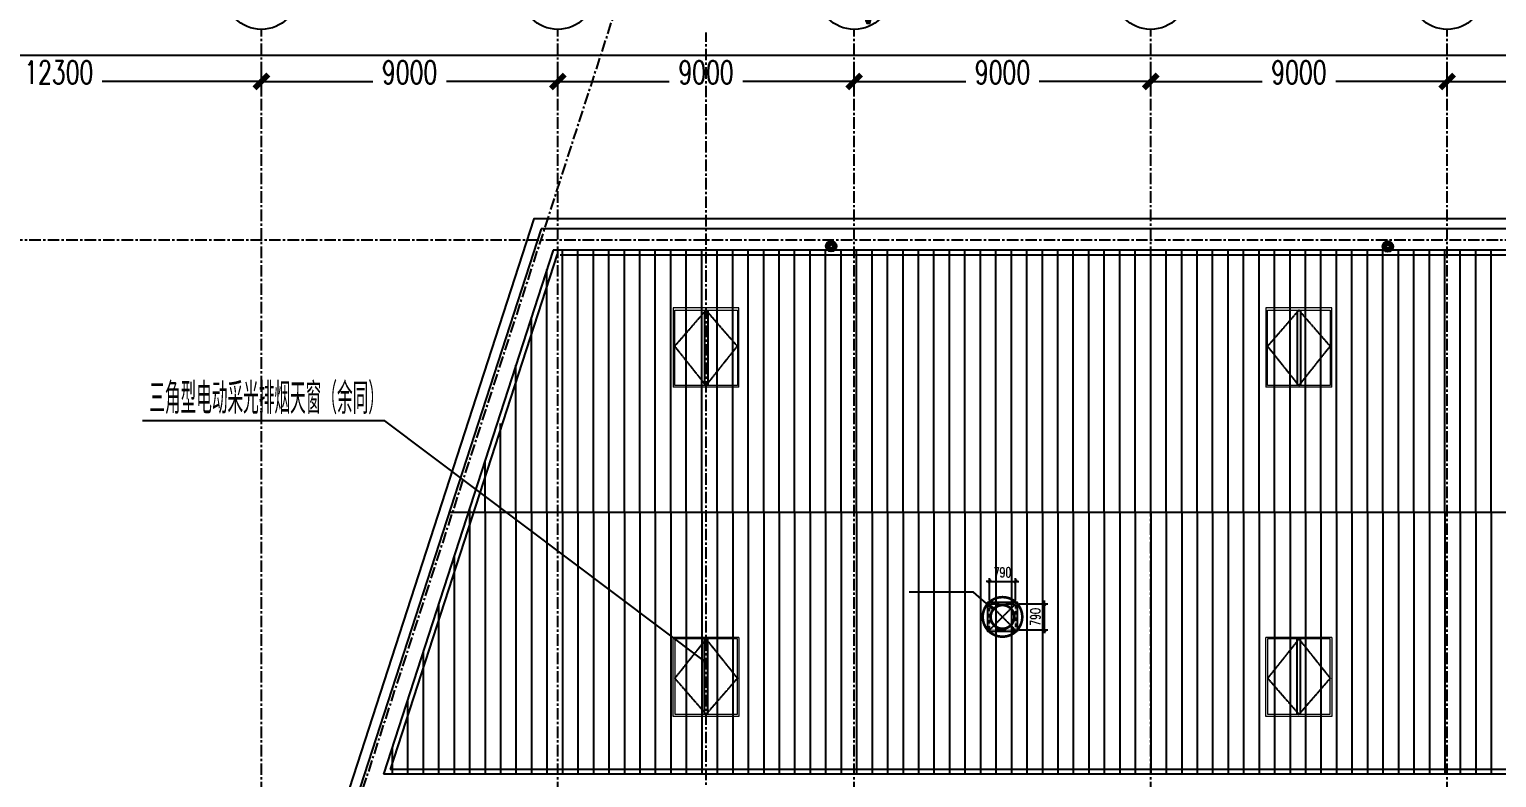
# Model space of a CAD drawing. Extents: x -599358 to 2865263, y -1062760 to 486533.
# Drawn here: x 1019328 to 1063875, y -854989 to -832288 of the extents above; entities that cross this region are included whole.
import ezdxf
from ezdxf.enums import TextEntityAlignment as Align

# ---------------------------------------------------------------- set-up
doc = ezdxf.new("R2010")
doc.units = 0
for name, pattern in [('CENTER', [2, 1.25, -0.25, 0.25, -0.25]), ('DASH', [0.35, 0.25, -0.1]), ('HIDDEN', [0.375, 0.25, -0.125])]:
    doc.linetypes.add(name, pattern=pattern)
for name, color, linetype in [('3符号', 173, 'Continuous'), ('3索引', 3, 'Continuous'), ('A-AXIS-DP', 126, 'Continuous'), ('A-AXIS-SYMB', 3, 'Continuous'), ('A-LIN-V', 9, 'Continuous'), ('A-SFCE', 30, 'Continuous'), ('A-WINDOW', 140, 'Continuous'), ('DIM', 173, 'Continuous'), ('DIM_SYMB', 3, 'Continuous'), ('DOTE', 1, 'CENTER'), ('PUB_TEXT', 7, 'Continuous'), ('外框', 1, 'HIDDEN'), ('屋面板111', 6, 'Continuous'), ('暖通', 7, 'Continuous'), ('虹吸雨水斗', 6, 'Continuous')]:
    doc.layers.add(name, color=color, linetype=linetype)
doc.layers.add('成型线', color=3, linetype='Continuous', lineweight=18)
doc.styles.add('_TCH_AXIS', font='COMPLEX', dxfattribs={"bigfont": 'GBCBIG'})
doc.styles.add('_TCH_DIM', font='SIMPLEX', dxfattribs={"bigfont": 'GBCBIG'})
doc.styles.add('_TCH_DIM_T3', font='SIMPLEX', dxfattribs={"width": 0.705882, "bigfont": 'GBCBIG'})
doc.styles.add('DHTEXT-1', font='romans.shx', dxfattribs={"width": 0.7, "bigfont": 'chinese.shx'})
doc.dimstyles.new('_TCH_ARCH&&100', dxfattribs={"dimtxt": 297.5, "dimasz": 100, "dimexe": 100, "dimexo": 100, "dimgap": 126.25, "dimtad": 1, "dimdec": 0, "dimzin": 0, "dimdsep": 46, "dimtxsty": '_TCH_DIM_T3', "dimblk": 'ARCHTICK', "dimcen": 0.09, "dimclrt": 7, "dimazin": 2, "dimtfac": 1, "dimtdec": 0, "dimtix": 1, "dimtmove": 2, "dimatfit": 3, "dimfxl": 0, "dimtolj": 1, "dimtzin": 0, "dimarcsym": 0})
doc.dimstyles.new('ZN280', dxfattribs={"dimscale": 280, "dimtxt": 2.5, "dimasz": 1.5, "dimexe": 1, "dimexo": 2, "dimgap": 0.9, "dimtad": 1, "dimdec": 0, "dimdsep": 46, "dimtxsty": 'DHTEXT-1', "dimblk": 'ARCHTICK', "dimcen": 2.5, "dimclrd": 173, "dimclre": 173, "dimclrt": 7, "dimazin": 2, "dimtfac": 1, "dimtdec": 0, "dimtix": 1, "dimtmove": 2, "dimatfit": 3, "dimfxl": 0, "dimarcsym": 0})

# ---------------------------------------------------------------- blocks, each defined once
blk = doc.blocks.new('_ArchTick')
at = {"color": 0, "linetype": 'ByBlock', "const_width": 0.4}
blk.add_lwpolyline([(-0.5, -0.5), (0.5, 0.5)], dxfattribs=at)
blk = doc.blocks.new('*D1248')
at = {"layer": 'Defpoints', "color": 0, "ltscale": 2800, "transparency": 16777216}
for p in [(1026372, -833868), (1014072, -834828), (1026372, -834828)]:
    blk.add_point(p, dxfattribs=at)
at = {"layer": 'DIM', "color": 173, "linetype": 'ByBlock', "lineweight": -2, "ltscale": 2800, "transparency": 16777216}
for p, q in [((1014072, -834268), (1014072, -833588)), ((1014072, -833868), (1018909, -833868)), ((1026372, -833868), (1021536, -833868)), ((1026372, -834268), (1026372, -833588))]:
    blk.add_line(p, q, dxfattribs=at)
at = {"layer": 'DIM', "color": 173, "lineweight": -2, "ltscale": 2800, "transparency": 16777216, "xscale": 420, "yscale": 420, "zscale": 420, "rotation": 180}
blk.add_blockref('_ArchTick', (1014072, -833868), dxfattribs=at)
at = {"layer": 'DIM', "color": 173, "lineweight": -2, "ltscale": 2800, "transparency": 16777216, "xscale": 420, "yscale": 420, "zscale": 420}
blk.add_blockref('_ArchTick', (1026372, -833868), dxfattribs=at)
at = {"layer": 'DIM', "color": 7, "ltscale": 2800, "transparency": 16777216, "insert": (1020222, -833593), "char_height": 700, "attachment_point": 5, "style": 'DHTEXT-1'}
blk.add_mtext('12300', dxfattribs=at)
blk = doc.blocks.new('*D1249')
at = {"layer": 'Defpoints', "color": 0, "ltscale": 2800, "transparency": 16777216}
for p in [(1035372, -833868), (1026372, -834828), (1035372, -834828)]:
    blk.add_point(p, dxfattribs=at)
at = {"layer": 'DIM', "color": 173, "linetype": 'ByBlock', "lineweight": -2, "ltscale": 2800, "transparency": 16777216}
for p, q in [((1026372, -834268), (1026372, -833588)), ((1026372, -833868), (1029757, -833868)), ((1035372, -833868), (1031988, -833868)), ((1035372, -834268), (1035372, -833588))]:
    blk.add_line(p, q, dxfattribs=at)
at = {"layer": 'DIM', "color": 173, "lineweight": -2, "ltscale": 2800, "transparency": 16777216, "xscale": 420, "yscale": 420, "zscale": 420, "rotation": 180}
blk.add_blockref('_ArchTick', (1026372, -833868), dxfattribs=at)
at = {"layer": 'DIM', "color": 173, "lineweight": -2, "ltscale": 2800, "transparency": 16777216, "xscale": 420, "yscale": 420, "zscale": 420}
blk.add_blockref('_ArchTick', (1035372, -833868), dxfattribs=at)
at = {"layer": 'DIM', "color": 7, "ltscale": 2800, "transparency": 16777216, "insert": (1030872, -833593), "char_height": 700, "attachment_point": 5, "style": 'DHTEXT-1'}
blk.add_mtext('9000', dxfattribs=at)
blk = doc.blocks.new('*D1250')
at = {"layer": 'Defpoints', "color": 0, "ltscale": 2800, "transparency": 16777216}
for p in [(1044372, -833868), (1035372, -834828), (1044372, -834828)]:
    blk.add_point(p, dxfattribs=at)
at = {"layer": 'DIM', "color": 173, "linetype": 'ByBlock', "lineweight": -2, "ltscale": 2800, "transparency": 16777216}
for p, q in [((1035372, -834268), (1035372, -833588)), ((1035372, -833868), (1038757, -833868)), ((1044372, -833868), (1040988, -833868)), ((1044372, -834268), (1044372, -833588))]:
    blk.add_line(p, q, dxfattribs=at)
at = {"layer": 'DIM', "color": 173, "lineweight": -2, "ltscale": 2800, "transparency": 16777216, "xscale": 420, "yscale": 420, "zscale": 420, "rotation": 180}
blk.add_blockref('_ArchTick', (1035372, -833868), dxfattribs=at)
at = {"layer": 'DIM', "color": 173, "lineweight": -2, "ltscale": 2800, "transparency": 16777216, "xscale": 420, "yscale": 420, "zscale": 420}
blk.add_blockref('_ArchTick', (1044372, -833868), dxfattribs=at)
at = {"layer": 'DIM', "color": 7, "ltscale": 2800, "transparency": 16777216, "insert": (1039872, -833593), "char_height": 700, "attachment_point": 5, "style": 'DHTEXT-1'}
blk.add_mtext('9000', dxfattribs=at)
blk = doc.blocks.new('*D1251')
at = {"layer": 'Defpoints', "color": 0, "ltscale": 2800, "transparency": 16777216}
for p in [(1053372, -833868), (1044372, -834828), (1053372, -834828)]:
    blk.add_point(p, dxfattribs=at)
at = {"layer": 'DIM', "color": 173, "linetype": 'ByBlock', "lineweight": -2, "ltscale": 2800, "transparency": 16777216}
for p, q in [((1044372, -834268), (1044372, -833588)), ((1044372, -833868), (1047757, -833868)), ((1053372, -833868), (1049988, -833868)), ((1053372, -834268), (1053372, -833588))]:
    blk.add_line(p, q, dxfattribs=at)
at = {"layer": 'DIM', "color": 173, "lineweight": -2, "ltscale": 2800, "transparency": 16777216, "xscale": 420, "yscale": 420, "zscale": 420, "rotation": 180}
blk.add_blockref('_ArchTick', (1044372, -833868), dxfattribs=at)
at = {"layer": 'DIM', "color": 173, "lineweight": -2, "ltscale": 2800, "transparency": 16777216, "xscale": 420, "yscale": 420, "zscale": 420}
blk.add_blockref('_ArchTick', (1053372, -833868), dxfattribs=at)
at = {"layer": 'DIM', "color": 7, "ltscale": 2800, "transparency": 16777216, "insert": (1048872, -833593), "char_height": 700, "attachment_point": 5, "style": 'DHTEXT-1'}
blk.add_mtext('9000', dxfattribs=at)
blk = doc.blocks.new('*D1252')
at = {"layer": 'Defpoints', "color": 0, "ltscale": 2800, "transparency": 16777216}
for p in [(1062372, -833868), (1053372, -834828), (1062372, -834828)]:
    blk.add_point(p, dxfattribs=at)
at = {"layer": 'DIM', "color": 173, "linetype": 'ByBlock', "lineweight": -2, "ltscale": 2800, "transparency": 16777216}
for p, q in [((1053372, -834268), (1053372, -833588)), ((1053372, -833868), (1056757, -833868)), ((1062372, -833868), (1058988, -833868)), ((1062372, -834268), (1062372, -833588))]:
    blk.add_line(p, q, dxfattribs=at)
at = {"layer": 'DIM', "color": 173, "lineweight": -2, "ltscale": 2800, "transparency": 16777216, "xscale": 420, "yscale": 420, "zscale": 420, "rotation": 180}
blk.add_blockref('_ArchTick', (1053372, -833868), dxfattribs=at)
at = {"layer": 'DIM', "color": 173, "lineweight": -2, "ltscale": 2800, "transparency": 16777216, "xscale": 420, "yscale": 420, "zscale": 420}
blk.add_blockref('_ArchTick', (1062372, -833868), dxfattribs=at)
at = {"layer": 'DIM', "color": 7, "ltscale": 2800, "transparency": 16777216, "insert": (1057872, -833593), "char_height": 700, "attachment_point": 5, "style": 'DHTEXT-1'}
blk.add_mtext('9000', dxfattribs=at)
blk = doc.blocks.new('*D1253')
at = {"layer": 'Defpoints', "color": 0, "ltscale": 2800, "transparency": 16777216}
for p in [(1071372, -833868), (1062372, -834828), (1071372, -834828)]:
    blk.add_point(p, dxfattribs=at)
at = {"layer": 'DIM', "color": 173, "linetype": 'ByBlock', "lineweight": -2, "ltscale": 2800, "transparency": 16777216}
for p, q in [((1062372, -834268), (1062372, -833588)), ((1062372, -833868), (1065757, -833868)), ((1071372, -833868), (1067988, -833868)), ((1071372, -834268), (1071372, -833588))]:
    blk.add_line(p, q, dxfattribs=at)
at = {"layer": 'DIM', "color": 173, "lineweight": -2, "ltscale": 2800, "transparency": 16777216, "xscale": 420, "yscale": 420, "zscale": 420, "rotation": 180}
blk.add_blockref('_ArchTick', (1062372, -833868), dxfattribs=at)
at = {"layer": 'DIM', "color": 173, "lineweight": -2, "ltscale": 2800, "transparency": 16777216, "xscale": 420, "yscale": 420, "zscale": 420}
blk.add_blockref('_ArchTick', (1071372, -833868), dxfattribs=at)
at = {"layer": 'DIM', "color": 7, "ltscale": 2800, "transparency": 16777216, "insert": (1066872, -833593), "char_height": 700, "attachment_point": 5, "style": 'DHTEXT-1'}
blk.add_mtext('9000', dxfattribs=at)
blk = doc.blocks.new('*D1266')
at = {"layer": 'Defpoints', "color": 0, "ltscale": 2800, "transparency": 16777216}
for p in [(1171172, -833068), (1013172, -834728), (1171172, -834728)]:
    blk.add_point(p, dxfattribs=at)
at = {"layer": 'DIM', "color": 173, "linetype": 'ByBlock', "lineweight": -2, "ltscale": 2800, "transparency": 16777216}
for p, q in [((1013172, -834168), (1013172, -832788)), ((1171172, -834168), (1171172, -832788)), ((1013172, -833068), (1090625, -833068)), ((1171172, -833068), (1093719, -833068))]:
    blk.add_line(p, q, dxfattribs=at)
at = {"layer": 'DIM', "color": 173, "lineweight": -2, "ltscale": 2800, "transparency": 16777216, "xscale": 420, "yscale": 420, "zscale": 420, "rotation": 180}
blk.add_blockref('_ArchTick', (1013172, -833068), dxfattribs=at)
at = {"layer": 'DIM', "color": 173, "lineweight": -2, "ltscale": 2800, "transparency": 16777216, "xscale": 420, "yscale": 420, "zscale": 420}
blk.add_blockref('_ArchTick', (1171172, -833068), dxfattribs=at)
at = {"layer": 'DIM', "color": 7, "ltscale": 2800, "transparency": 16777216, "insert": (1092172, -832793), "char_height": 700, "attachment_point": 5, "style": 'DHTEXT-1'}
blk.add_mtext('158000', dxfattribs=at)
blk = doc.blocks.new('卓越-轴号')
blk.add_circle((0, 0), 4)
at = {"color": 0, "style": '_TCH_AXIS', "width": 1.041667, "flags": 8}
blk.add_attdef('A', text='', height=4.48, dxfattribs=at).set_placement((-2, -2.24), (2, -2.24), align=Align.FIT)
blk = doc.blocks.new('“奔腾”虹吸雨水斗')
at = {"layer": '虹吸雨水斗', "lineweight": 25}
for p, q in [((946944, 86685), (947028, 86658)), ((947028, 86641), (946944, 86614)), ((947032, 86673), (946946, 86692)), ((946946, 86607), (947032, 86625)), ((946982, 86753), (947040, 86688)), ((947040, 86611), (946982, 86546)), ((947052, 86699), (946987, 86758)), ((946987, 86541), (947052, 86600)), ((947048, 86793), (947066, 86707)), ((947066, 86592), (947048, 86506)), ((947082, 86711), (947055, 86795)), ((947055, 86504), (947082, 86587)), ((947125, 86795), (947098, 86711)), ((947098, 86587), (947125, 86504)), ((947114, 86707), (947132, 86793)), ((947132, 86506), (947114, 86592)), ((947194, 86758), (947128, 86699)), ((947128, 86600), (947194, 86541)), ((947140, 86688), (947199, 86753)), ((947199, 86546), (947140, 86611)), ((947234, 86692), (947148, 86673)), ((947148, 86625), (947234, 86607)), ((947152, 86658), (947236, 86685)), ((947236, 86614), (947152, 86641))]:
    blk.add_line(p, q, dxfattribs=at)
for radius in [150, 47.6]:
    blk.add_circle((947090, 86649), radius, dxfattribs=at)
for centre, start, end in [((947025, 86649), 291.6382, 68.3675), ((947034, 86682), 261.6382, 38.3675), ((947034, 86617), 321.6382, 98.3675), ((947057, 86706), 231.6382, 8.3675), ((947057, 86593), 351.6382, 128.3675), ((947090, 86715), 201.6382, 338.3675), ((947090, 86584), 21.6382, 158.3675), ((947123, 86706), 171.6382, 308.3675), ((947123, 86593), 51.6382, 188.3675), ((947147, 86682), 141.6382, 278.3675), ((947147, 86617), 81.6382, 218.3675), ((947155, 86649), 111.6382, 248.3675)]:
    blk.add_arc(centre, 8.82, start, end, dxfattribs=at)
blk = doc.blocks.new('*D1776')
at = {"layer": 'A-AXIS-DP', "color": 0, "lineweight": -2, "transparency": 16777216}
for p, q in [((-1274, 395), (-1274, 495)), ((-495, 395), (-1374, 395)), ((-1274, 395), (-1274, -395)), ((-495, -395), (-1374, -395)), ((-1274, -395), (-1274, -495))]:
    blk.add_line(p, q, dxfattribs=at)
at = {"layer": 'Defpoints', "color": 0, "transparency": 16777216}
for p in [(-395, 395), (-1274, -395), (-395, -395)]:
    blk.add_point(p, dxfattribs=at)
at = {"layer": 'A-AXIS-DP', "color": 0, "lineweight": -2, "transparency": 16777216, "xscale": 100, "yscale": 100, "zscale": 100}
for p, rotation in [((-1274, 395), 270), ((-1274, -395), 90)]:
    blk.add_blockref('_ArchTick', p, dxfattribs=dict(at, rotation=rotation))
at = {"layer": 'A-AXIS-DP', "color": 7, "transparency": 16777216, "insert": (-999, 0), "char_height": 297.5, "attachment_point": 5, "rotation": 270, "style": '_TCH_DIM_T3'}
blk.add_mtext('\\A1;790', dxfattribs=at)
blk = doc.blocks.new('*D1777')
at = {"layer": 'A-AXIS-DP', "color": 0, "lineweight": -2, "transparency": 16777216}
for p, q in [((-395, -495), (-395, -1178)), ((395, -495), (395, -1178)), ((-395, -1078), (-495, -1078)), ((395, -1078), (-395, -1078)), ((395, -1078), (495, -1078))]:
    blk.add_line(p, q, dxfattribs=at)
at = {"layer": 'Defpoints', "color": 0, "transparency": 16777216}
for p in [(-395, -395), (395, -395), (-395, -1078)]:
    blk.add_point(p, dxfattribs=at)
at = {"layer": 'A-AXIS-DP', "color": 0, "lineweight": -2, "transparency": 16777216, "xscale": 100, "yscale": 100, "zscale": 100}
blk.add_blockref('_ArchTick', (-395, -1078), dxfattribs=at)
at = {"layer": 'A-AXIS-DP', "color": 0, "lineweight": -2, "transparency": 16777216, "xscale": 100, "yscale": 100, "zscale": 100, "rotation": 180}
blk.add_blockref('_ArchTick', (395, -1078), dxfattribs=at)
at = {"layer": 'A-AXIS-DP', "color": 7, "transparency": 16777216, "insert": (0, -1353), "char_height": 297.5, "attachment_point": 5, "rotation": 180, "style": '_TCH_DIM_T3'}
blk.add_mtext('\\A1;790', dxfattribs=at)
blk = doc.blocks.new('tc')
at = {"color": 2}
for p, q in [((106263, -20239), (106263, -22524)), ((106364, -20239), (106364, -22524))]:
    blk.add_line(p, q, dxfattribs=at)
at = {"layer": '外框'}
for points in [[(106313, -22524), (105363, -21332), (106313, -20239)], [(106313, -22524), (107263, -21332), (106313, -20239)]]:
    blk.add_lwpolyline(points, dxfattribs=at)
at = {"layer": '成型线'}
blk.add_line((105313, -22569), (107313, -22569), dxfattribs=at)
blk.add_lwpolyline([(105313, -22569), (105313, -20169), (107313, -20169), (107313, -22569)], dxfattribs=at)
blk.add_lwpolyline([(105363, -22524), (107263, -22524), (107263, -20239), (105363, -20239)], close=True, dxfattribs=at)
blk = doc.blocks.new('423432432222')
at = {"xscale": -1}
blk.add_blockref('tc', (472909, 740689), dxfattribs=at)
at = {"rotation": 180}
blk.add_blockref('tc', (472909, 687951), dxfattribs=at)
blk = doc.blocks.new('A$Cf7faade6')
at = {"layer": 'A-WINDOW'}
for p in [(-340796, -722570), (-322796, -722570)]:
    blk.add_blockref('423432432222', p, dxfattribs=at)
blk = doc.blocks.new('fengji')
at = {"layer": 'DIM_SYMB'}
for p, q in [((324.2, -267.9), (884.2, -747.9)), ((884.2, -747.9), (2834.2, -747.9))]:
    blk.add_line(p, q, dxfattribs=at)
at = {"layer": 'DIM_SYMB', "const_width": 40}
blk.add_lwpolyline([(310.3, -253.5, -1), (338.1, -282.3, -1)], format="xyb", close=True, dxfattribs=at)
at = {"layer": '暖通', "color": 7, "linetype": 'DASH', "ltscale": 0.5}
for p, q in [((-395, 395), (395, -395)), ((395, 395), (-395, -395))]:
    blk.add_line(p, q, dxfattribs=at)
at = {"layer": '暖通', "color": 7, "const_width": 79.8}
for points in [[(0, -600.2, -1), (0, 600.2, -1)], [(0, -600.2, 1), (0, 600.2, 1)]]:
    blk.add_lwpolyline(points, format="xyb", dxfattribs=at)
at = {"layer": '暖通', "color": 7, "ltscale": 0.5}
blk.add_lwpolyline([(-445, 445), (445, 445), (445, -445), (-445, -445)], close=True, dxfattribs=at)
at = {"layer": '暖通', "color": 7, "linetype": 'DASH', "const_width": 79.8}
for points in [[(0, -358.3, -1), (0, 358.3, -1)], [(0, -358.3, 1), (0, 358.3, 1)]]:
    blk.add_lwpolyline(points, format="xyb", dxfattribs=at)
at = {"layer": '暖通', "color": 7, "linetype": 'DASH', "ltscale": 0.5}
blk.add_lwpolyline([(-395, 395), (395, 395), (395, -395), (-395, -395)], close=True, dxfattribs=at)
at = {"layer": 'A-AXIS-DP'}
for p1, distance, picture, middle in [((-395, 395), -879.2, '*D1776', (-999.2, 0)), ((395, -395), 682.9, '*D1777', (0, -1352.9))]:
    dim = blk.add_aligned_dim(p1=p1, p2=(-395, -395), distance=distance, dimstyle='_TCH_ARCH&&100', dxfattribs=at)
    dim.commit()
    dim.dimension.update_dxf_attribs({"geometry": picture, "text_midpoint": middle})
blk = doc.blocks.new('A$C9572bd8b')
at = {"layer": '暖通', "rotation": 180}
blk.add_blockref('fengji', (34800, -11425), dxfattribs=at)

msp = doc.modelspace()

# ---------------------------------------------------------------- linework, layer by layer
at = {"layer": 'A-AXIS-SYMB'}
for p, q in [((1030118.6, -844162.8), (1022758.6, -844162.8)), ((1039864.5, -851482.8), (1030118.6, -844162.8))]:
    msp.add_line(p, q, dxfattribs=at)
at = {"layer": 'A-AXIS-SYMB', "const_width": 80}
msp.add_lwpolyline([(1039896.4, -851506.9, 1), (1039832.5, -851458.8, 1)], format="xyb", close=True, dxfattribs=at)
at = {"layer": 'A-LIN-V'}
msp.add_line((1035352, -839107), (1030281.6, -854737.9), dxfattribs=at)
for points in [[(1170872.4, -839137.9), (1035447.1, -839137.9)], [(1170872.4, -854737.9), (1030281.6, -854737.9)]]:
    msp.add_lwpolyline(points, dxfattribs=at)
at = {"layer": 'A-SFCE'}
for p, q in [((1034865.6, -838337.9), (1013472.4, -904287.9)), ((1170872.4, -838337.9), (1034865.6, -838337.9))]:
    msp.add_line(p, q, dxfattribs=at)
for points in [[(1013772.4, -906687.9), (1013172.4, -906687.9), (1013172.4, -921837.9), (1171172.4, -921837.9), (1171172.4, -921837.9), (1171172.4, -838037.9), (1034647.5, -838037.9), (1013172.4, -904240.4), (1013172.4, -905187.9)], [(1032075.9, -846937.9), (1170872.4, -846937.9)]]:
    msp.add_lwpolyline(points, dxfattribs=at)
at = {"layer": 'DOTE', "ltscale": 280}
for p, q in [((1026372.4, -927706.6), (1026372.4, -832287.9)), ((1035372.4, -927706.6), (1035372.4, -832287.9)), ((1039872.4, -926186.7), (1039872.4, -832387.9)), ((1044372.4, -927706.6), (1044372.4, -832287.9)), ((1053372.4, -927706.6), (1053372.4, -832287.9)), ((1062372.4, -927706.6), (1062372.4, -832287.9)), ((1179276.6, -838687.9), (1002976.6, -838687.9))]:
    msp.add_line(p, q, dxfattribs=at)
msp.add_lwpolyline([(1012173.9, -908598.3), (1039871.6, -823233.3)], dxfattribs=at)
at = {"layer": '屋面板111', "ltscale": 2500}
for p, q in [((1035233, -838987.9), (1030075.2, -854887.9)), ((1035512.4, -846937.9), (1035512.4, -838987.9)), ((1035982.4, -846937.9), (1035982.4, -838987.9)), ((1036452.4, -846937.9), (1036452.4, -838987.9)), ((1036922.4, -846937.9), (1036922.4, -838987.9)), ((1037392.4, -846937.9), (1037392.4, -838987.9)), ((1037862.4, -846937.9), (1037862.4, -838987.9)), ((1038332.4, -846937.9), (1038332.4, -838987.9)), ((1038802.4, -846937.9), (1038802.4, -838987.9)), ((1039272.4, -846937.9), (1039272.4, -838987.9)), ((1039742.4, -846937.9), (1039742.4, -838987.9)), ((1040212.4, -846937.9), (1040212.4, -838987.9)), ((1040682.4, -846937.9), (1040682.4, -838987.9)), ((1041152.4, -846937.9), (1041152.4, -838987.9)), ((1041622.4, -846937.9), (1041622.4, -838987.9)), ((1042092.4, -846937.9), (1042092.4, -838987.9)), ((1042562.4, -846937.9), (1042562.4, -838987.9)), ((1043032.4, -846937.9), (1043032.4, -838987.9)), ((1043502.4, -846937.9), (1043502.4, -838987.9)), ((1043972.4, -846937.9), (1043972.4, -838987.9)), ((1044442.4, -846937.9), (1044442.4, -838987.9)), ((1044912.4, -846937.9), (1044912.4, -838987.9)), ((1045382.4, -846937.9), (1045382.4, -838987.9)), ((1045852.4, -846937.9), (1045852.4, -838987.9)), ((1046322.4, -846937.9), (1046322.4, -838987.9)), ((1046792.4, -846937.9), (1046792.4, -838987.9)), ((1047262.4, -846937.9), (1047262.4, -838987.9)), ((1047732.4, -846937.9), (1047732.4, -838987.9)), ((1048202.4, -846937.9), (1048202.4, -838987.9)), ((1048672.4, -846937.9), (1048672.4, -838987.9)), ((1049142.4, -846937.9), (1049142.4, -838987.9)), ((1049612.4, -846937.9), (1049612.4, -838987.9)), ((1050082.4, -846937.9), (1050082.4, -838987.9)), ((1050552.4, -846937.9), (1050552.4, -838987.9)), ((1051022.4, -846937.9), (1051022.4, -838987.9)), ((1051492.4, -846937.9), (1051492.4, -838987.9)), ((1051962.4, -846937.9), (1051962.4, -838987.9)), ((1052432.4, -846937.9), (1052432.4, -838987.9)), ((1052902.4, -846937.9), (1052902.4, -838987.9)), ((1053372.4, -846937.9), (1053372.4, -838987.9)), ((1053842.4, -846937.9), (1053842.4, -838987.9)), ((1054312.4, -846937.9), (1054312.4, -838987.9)), ((1054782.4, -846937.9), (1054782.4, -838987.9)), ((1055252.4, -846937.9), (1055252.4, -838987.9)), ((1055722.4, -846937.9), (1055722.4, -838987.9)), ((1056192.4, -846937.9), (1056192.4, -838987.9)), ((1056662.4, -846937.9), (1056662.4, -838987.9)), ((1057132.4, -846937.9), (1057132.4, -838987.9)), ((1057602.4, -846937.9), (1057602.4, -838987.9)), ((1058072.4, -846937.9), (1058072.4, -838987.9)), ((1058542.4, -846937.9), (1058542.4, -838987.9)), ((1059012.4, -846937.9), (1059012.4, -838987.9)), ((1059482.4, -846937.9), (1059482.4, -838987.9)), ((1059952.4, -846937.9), (1059952.4, -838987.9)), ((1060422.4, -846937.9), (1060422.4, -838987.9)), ((1060892.4, -846937.9), (1060892.4, -838987.9)), ((1061362.4, -846937.9), (1061362.4, -838987.9)), ((1061832.4, -846937.9), (1061832.4, -838987.9)), ((1062302.4, -846937.9), (1062302.4, -838987.9)), ((1062772.4, -846937.9), (1062772.4, -838987.9)), ((1063242.4, -846937.9), (1063242.4, -838987.9)), ((1063712.4, -846937.9), (1063712.4, -838987.9)), ((1035042.4, -846937.9), (1035042.4, -839575.2)), ((1034572.4, -846937.9), (1034572.4, -841024.1)), ((1034102.4, -846937.9), (1034102.4, -842473)), ((1033632.4, -846937.9), (1033632.4, -844246)), ((1033162.4, -846937.9), (1033162.4, -845370.8)), ((1032692.4, -846819.7), (1032692.4, -854887.9)), ((1033162.4, -846937.9), (1033162.4, -854887.9)), ((1033632.4, -846937.9), (1033632.4, -854887.9)), ((1034102.4, -846937.9), (1034102.4, -854887.9)), ((1034572.4, -846937.9), (1034572.4, -854887.9)), ((1035042.4, -846937.9), (1035042.4, -854887.9)), ((1035512.4, -846937.9), (1035512.4, -854887.9)), ((1035982.4, -846937.9), (1035982.4, -854887.9)), ((1036452.4, -846937.9), (1036452.4, -854887.9)), ((1036922.4, -846937.9), (1036922.4, -854887.9)), ((1037392.4, -846937.9), (1037392.4, -854887.9)), ((1037862.4, -846937.9), (1037862.4, -854887.9)), ((1038332.4, -846937.9), (1038332.4, -854887.9)), ((1038802.4, -846937.9), (1038802.4, -854887.9)), ((1039272.4, -846937.9), (1039272.4, -854887.9)), ((1039742.4, -846937.9), (1039742.4, -854887.9)), ((1040212.4, -846937.9), (1040212.4, -854887.9)), ((1040682.4, -846937.9), (1040682.4, -854887.9)), ((1041152.4, -846937.9), (1041152.4, -854887.9)), ((1041622.4, -846937.9), (1041622.4, -854887.9)), ((1042092.4, -846937.9), (1042092.4, -854887.9)), ((1042562.4, -846937.9), (1042562.4, -854887.9)), ((1043032.4, -846937.9), (1043032.4, -854887.9)), ((1043502.4, -846937.9), (1043502.4, -854887.9)), ((1043972.4, -846937.9), (1043972.4, -854887.9)), ((1044442.4, -846937.9), (1044442.4, -854887.9)), ((1044912.4, -846937.9), (1044912.4, -854887.9)), ((1045382.4, -846937.9), (1045382.4, -854887.9)), ((1045852.4, -846937.9), (1045852.4, -854887.9)), ((1046322.4, -846937.9), (1046322.4, -854887.9)), ((1046792.4, -846937.9), (1046792.4, -854887.9)), ((1047262.4, -846937.9), (1047262.4, -854887.9)), ((1047732.4, -846937.9), (1047732.4, -854887.9)), ((1048202.4, -846937.9), (1048202.4, -854887.9)), ((1048672.4, -846937.9), (1048672.4, -854887.9)), ((1049142.4, -846937.9), (1049142.4, -854887.9)), ((1049612.4, -846937.9), (1049612.4, -854887.9)), ((1050082.4, -846937.9), (1050082.4, -854887.9)), ((1050552.4, -846937.9), (1050552.4, -854887.9)), ((1051022.4, -846937.9), (1051022.4, -854887.9)), ((1051492.4, -846937.9), (1051492.4, -854887.9)), ((1051962.4, -846937.9), (1051962.4, -854887.9)), ((1052432.4, -846937.9), (1052432.4, -854887.9)), ((1052902.4, -846937.9), (1052902.4, -854887.9)), ((1053372.4, -846937.9), (1053372.4, -854887.9)), ((1053842.4, -846937.9), (1053842.4, -854887.9)), ((1054312.4, -846937.9), (1054312.4, -854887.9)), ((1054782.4, -846937.9), (1054782.4, -854887.9)), ((1055252.4, -846937.9), (1055252.4, -854887.9)), ((1055722.4, -846937.9), (1055722.4, -854887.9)), ((1056192.4, -846937.9), (1056192.4, -854887.9)), ((1056662.4, -846937.9), (1056662.4, -854887.9)), ((1057132.4, -846937.9), (1057132.4, -854887.9)), ((1057602.4, -846937.9), (1057602.4, -854887.9)), ((1058072.4, -846937.9), (1058072.4, -854887.9)), ((1058542.4, -846937.9), (1058542.4, -854887.9)), ((1059012.4, -846937.9), (1059012.4, -854887.9)), ((1059482.4, -846937.9), (1059482.4, -854887.9)), ((1059952.4, -846937.9), (1059952.4, -854887.9)), ((1060422.4, -846937.9), (1060422.4, -854887.9)), ((1060892.4, -846937.9), (1060892.4, -854887.9)), ((1061362.4, -846937.9), (1061362.4, -854887.9)), ((1061832.4, -846937.9), (1061832.4, -854887.9)), ((1062302.4, -846937.9), (1062302.4, -854887.9)), ((1062772.4, -846937.9), (1062772.4, -854887.9)), ((1063242.4, -846937.9), (1063242.4, -854887.9)), ((1063712.4, -846937.9), (1063712.4, -854887.9)), ((1032222.4, -848268.6), (1032222.4, -854887.9)), ((1031752.4, -849717.5), (1031752.4, -854887.9)), ((1031282.4, -851166.4), (1031282.4, -854887.9)), ((1030812.4, -852615.3), (1030812.4, -854887.9)), ((1030342.4, -854064.2), (1030342.4, -854887.9))]:
    msp.add_line(p, q, dxfattribs=at)
for points in [[(1170872.4, -838987.9), (1035233, -838987.9)], [(1170872.4, -854887.9), (1030075.2, -854887.9)]]:
    msp.add_lwpolyline(points, dxfattribs=at)

# ---------------------------------------------------------------- block references
at = {"layer": '3符号', "color": 7}
ref = msp.add_blockref('卓越-轴号', (1026372.4, -831167.9), dxfattribs=dict(at, xscale=280, yscale=280, zscale=280))
ref.add_attrib('A', '2S', dxfattribs={"layer": '0', "color": 0, "height": 1254.4, "style": '_TCH_AXIS', "width": 0.551471}).set_placement((1025812.4, -831795.1), (1026932.4, -831795.1), align=Align.FIT)
ref = msp.add_blockref('卓越-轴号', (1035372.4, -831167.9), dxfattribs=dict(at, xscale=280, yscale=280, zscale=280))
ref.add_attrib('A', '2R', dxfattribs={"layer": '0', "color": 0, "height": 1254.4, "style": '_TCH_AXIS', "width": 0.493421}).set_placement((1034812.4, -831795.1), (1035932.4, -831795.1), align=Align.FIT)
ref = msp.add_blockref('卓越-轴号', (1044372.4, -831167.9), dxfattribs=dict(at, xscale=280, yscale=280, zscale=280))
ref.add_attrib('A', '2Q', dxfattribs={"layer": '0', "color": 0, "height": 1254.4, "style": '_TCH_AXIS', "width": 0.520833}).set_placement((1043812.4, -831795.1), (1044932.4, -831795.1), align=Align.FIT)
ref = msp.add_blockref('卓越-轴号', (1053372.4, -831167.9), dxfattribs=dict(at, xscale=280, yscale=280, zscale=280))
ref.add_attrib('A', '2P', dxfattribs={"layer": '0', "color": 0, "height": 1254.4, "style": '_TCH_AXIS', "width": 0.506757}).set_placement((1052812.4, -831795.1), (1053932.4, -831795.1), align=Align.FIT)
ref = msp.add_blockref('卓越-轴号', (1062372.4, -831167.9), dxfattribs=dict(at, xscale=280, yscale=280, zscale=280))
ref.add_attrib('A', '2N', dxfattribs={"layer": '0', "color": 0, "height": 1254.4, "style": '_TCH_AXIS', "width": 0.480769}).set_placement((1061812.4, -831795.1), (1062932.4, -831795.1), align=Align.FIT)
at = {"layer": '3索引', "ltscale": 50}
msp.add_blockref('A$Cf7faade6', (1014072.4, -838687.9), dxfattribs=at)
at = {"layer": '虹吸雨水斗', "xscale": 1.061320754715, "yscale": 1.061320754715, "zscale": 1.061320754715}
for p in [(38506.1, -930830.9), (55406.1, -930839)]:
    msp.add_blockref('“奔腾”虹吸雨水斗', p, dxfattribs=at)
at = {"layer": '虹吸雨水斗', "ltscale": 50}
msp.add_blockref('A$C9572bd8b', (1014072.4, -838687.9), dxfattribs=at)

# ---------------------------------------------------------------- texts
at = {"layer": 'PUB_TEXT', "style": '_TCH_DIM', "width": 0.7}
msp.add_text('三角型电动采光排烟天窗（余同）', height=942.52, dxfattribs=at).set_placement((1022968.6, -843952.8))

# ---------------------------------------------------------------- dimensions: what is measured, and where the dimension line sits
at = {"layer": 'DIM', "ltscale": 2800}
for base, p1, p2, picture, middle in [((1171172.4, -833067.9), (1013172.4, -834727.9), (1171172.4, -834727.9), '*D1266', (1092172.4, -832792.9)), ((1026372.4, -833867.9), (1014072.4, -834827.9), (1026372.4, -834827.9), '*D1248', (1020222.4, -833592.9)), ((1035372.4, -833867.9), (1026372.4, -834827.9), (1035372.4, -834827.9), '*D1249', (1030872.4, -833592.9)), ((1044372.4, -833867.9), (1035372.4, -834827.9), (1044372.4, -834827.9), '*D1250', (1039872.4, -833592.9)), ((1053372.4, -833867.9), (1044372.4, -834827.9), (1053372.4, -834827.9), '*D1251', (1048872.4, -833592.9)), ((1062372.4, -833867.9), (1053372.4, -834827.9), (1062372.4, -834827.9), '*D1252', (1057872.4, -833592.9)), ((1071372.4, -833867.9), (1062372.4, -834827.9), (1071372.4, -834827.9), '*D1253', (1066872.4, -833592.9))]:
    dim = msp.add_linear_dim(base=base, p1=p1, p2=p2, angle=0, dimstyle='ZN280', dxfattribs=at)
    dim.commit()
    dim.dimension.update_dxf_attribs({"geometry": picture, "text_midpoint": middle, "dimtype": 161})

doc.saveas('drawing.dxf')
